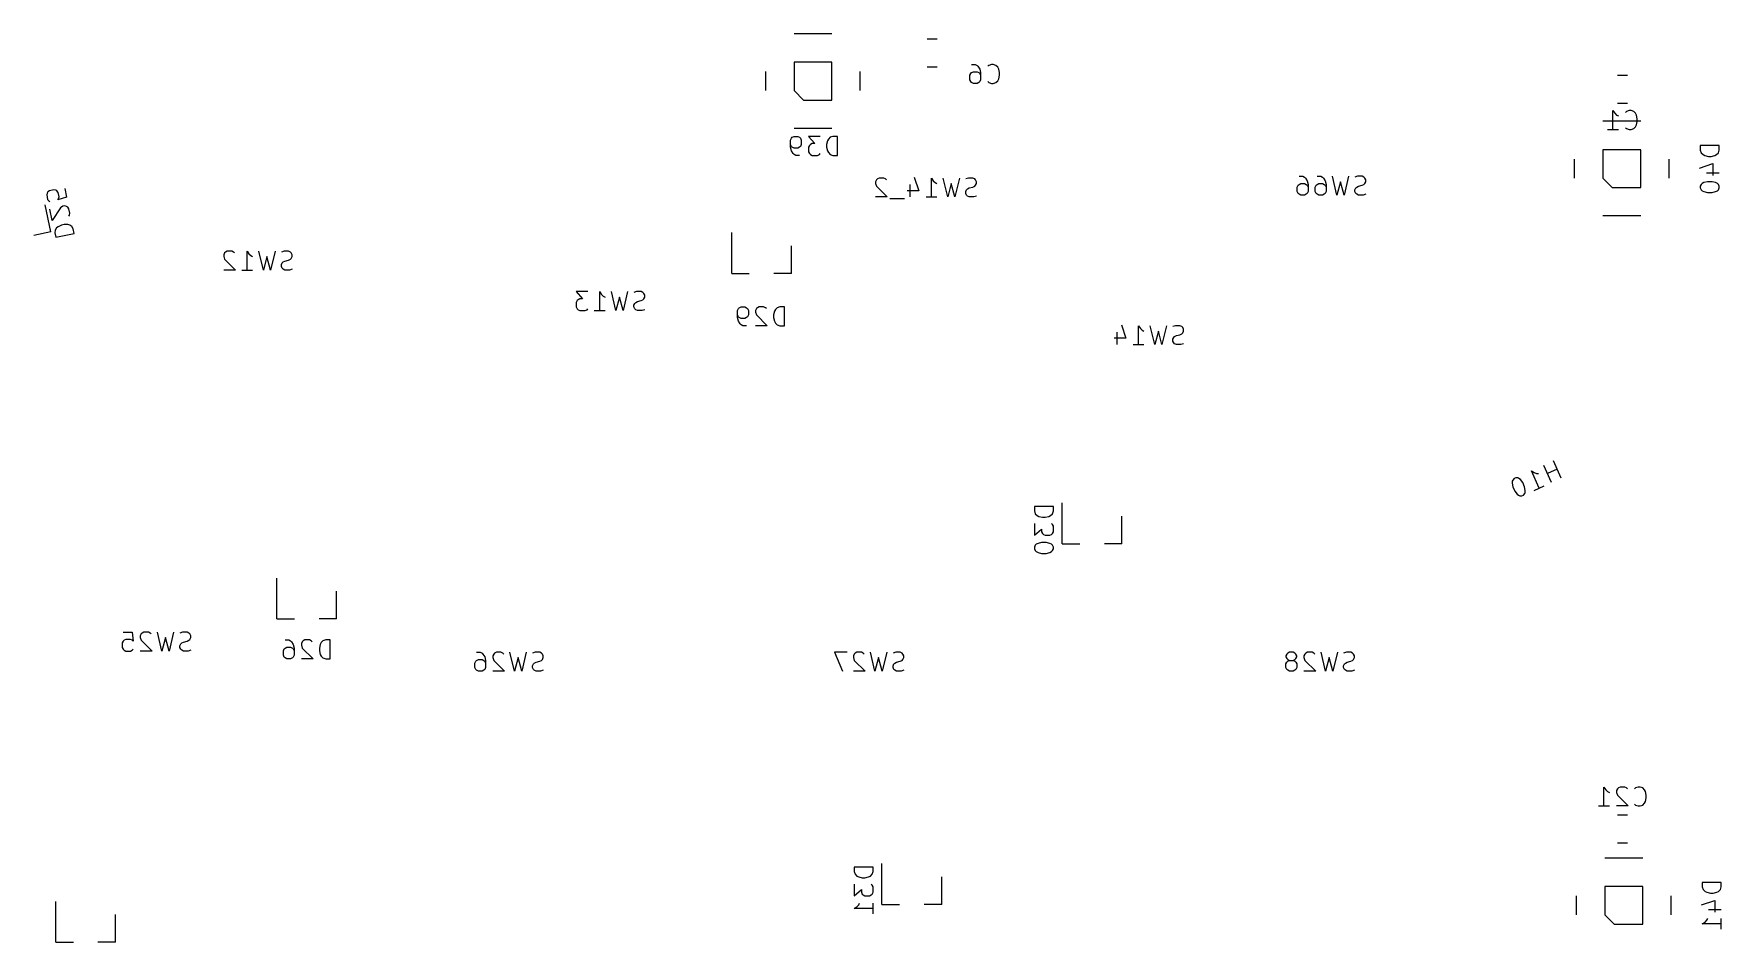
# Model space of a CAD drawing. Extents: x 27 to 362, y 19 to 136.
# Drawn here: x 272.1 to 361.3, y 80.6 to 128.6 of the extents above; entities that cross this region are included whole.
import ezdxf

# ---------------------------------------------------------------- set-up
doc = ezdxf.new("R2010")
doc.units = 0
doc.layers.add('BLACK', color=7, linetype='CONTINUOUS')

msp = doc.modelspace()

# ---------------------------------------------------------------- linework, layer by layer
at = {"layer": 'BLACK', "linetype": 'CONTINUOUS'}
for p, q in [((314.326, 128.572), (312.326, 128.572)), ((319.886, 128.282), (319.364, 128.282)), ((314.326, 127.072), (312.326, 127.072)), ((312.326, 127.072), (312.326, 125.572)), ((314.326, 125.072), (314.326, 127.072)), ((319.886, 126.812), (319.364, 126.812)), ((321.71, 126.948), (321.9, 126.948)), ((321.9, 126.948), (321.995, 126.9)), ((321.995, 126.9), (322.043, 126.852)), ((322.043, 126.852), (322.138, 126.71)), ((322.138, 126.71), (322.186, 126.519)), ((322.614, 126.9), (322.567, 126.852)), ((322.757, 126.948), (322.614, 126.9)), ((322.852, 126.948), (322.757, 126.948)), ((322.995, 126.9), (322.852, 126.948)), ((323.09, 126.805), (322.995, 126.9)), ((323.138, 126.71), (323.09, 126.805)), ((323.186, 126.519), (323.138, 126.71)), ((310.826, 125.572), (310.826, 126.572)), ((315.826, 125.572), (315.826, 126.572)), ((321.614, 126.376), (321.662, 126.471)), ((321.614, 126.138), (321.614, 126.376)), ((321.662, 126.043), (321.614, 126.138)), ((321.662, 126.471), (321.71, 126.519)), ((321.71, 125.995), (321.662, 126.043)), ((321.71, 126.519), (321.805, 126.567)), ((321.805, 125.948), (321.71, 125.995)), ((321.805, 126.567), (321.995, 126.567)), ((321.995, 125.948), (321.805, 125.948)), ((321.995, 126.567), (322.09, 126.519)), ((322.09, 125.995), (321.995, 125.948)), ((322.09, 126.519), (322.138, 126.471)), ((322.138, 126.043), (322.09, 125.995)), ((322.138, 126.471), (322.186, 126.376)), ((322.186, 126.138), (322.138, 126.043)), ((322.186, 126.519), (322.186, 126.138)), ((322.567, 126.043), (322.614, 125.995)), ((322.614, 125.995), (322.757, 125.948)), ((322.757, 125.948), (322.852, 125.948)), ((322.852, 125.948), (322.995, 125.995)), ((322.995, 125.995), (323.09, 126.09)), ((323.09, 126.09), (323.138, 126.186)), ((323.138, 126.186), (323.186, 126.376)), ((323.186, 126.376), (323.186, 126.519)), ((355.839, 126.382), (356.361, 126.382)), ((312.326, 125.572), (312.826, 125.072)), ((312.826, 125.072), (314.326, 125.072)), ((355.839, 124.912), (356.361, 124.912)), ((355.6, 123.515), (355.6, 124.515)), ((355.6, 124.515), (355.695, 124.372)), ((355.695, 124.372), (355.791, 124.277)), ((355.791, 124.277), (355.886, 124.229)), ((356.315, 124.467), (356.267, 124.42)), ((356.457, 124.515), (356.315, 124.467)), ((356.553, 124.515), (356.457, 124.515)), ((356.695, 124.467), (356.553, 124.515)), ((356.791, 124.372), (356.695, 124.467)), ((356.838, 124.277), (356.791, 124.372)), ((356.886, 124.086), (356.838, 124.277)), ((356.886, 123.944), (356.886, 124.086)), ((312.186, 123.052), (312.233, 123.1)), ((312.233, 123.1), (312.329, 123.148)), ((314.326, 123.572), (312.326, 123.572)), ((312.329, 123.148), (312.519, 123.148)), ((312.519, 123.148), (312.614, 123.1)), ((312.614, 123.1), (312.662, 123.052)), ((313.71, 123.148), (313.09, 123.148)), ((313.09, 123.148), (313.424, 122.767)), ((314.233, 123.1), (314.138, 123.005)), ((314.376, 123.148), (314.233, 123.1)), ((314.614, 123.148), (314.376, 123.148)), ((314.614, 122.148), (314.614, 123.148)), ((357.063, 123.947), (355.063, 123.947)), ((355.315, 123.515), (355.886, 123.515)), ((356.267, 123.61), (356.315, 123.563)), ((356.315, 123.563), (356.457, 123.515)), ((356.457, 123.515), (356.553, 123.515)), ((356.553, 123.515), (356.695, 123.563)), ((356.695, 123.563), (356.791, 123.658)), ((356.791, 123.658), (356.838, 123.753)), ((356.838, 123.753), (356.886, 123.944)), ((312.138, 122.957), (312.186, 123.052)), ((312.138, 122.576), (312.138, 122.957)), ((312.186, 122.624), (312.138, 122.719)), ((312.186, 122.386), (312.138, 122.576)), ((312.233, 122.576), (312.186, 122.624)), ((312.281, 122.243), (312.186, 122.386)), ((312.329, 122.529), (312.233, 122.576)), ((312.329, 122.195), (312.281, 122.243)), ((312.519, 122.529), (312.329, 122.529)), ((312.424, 122.148), (312.329, 122.195)), ((312.614, 122.576), (312.519, 122.529)), ((312.662, 122.624), (312.614, 122.576)), ((312.662, 123.052), (312.71, 122.957)), ((312.71, 122.719), (312.662, 122.624)), ((312.71, 122.957), (312.71, 122.719)), ((313.138, 122.671), (313.09, 122.576)), ((313.09, 122.576), (313.09, 122.338)), ((313.09, 122.338), (313.138, 122.243)), ((313.186, 122.719), (313.138, 122.671)), ((313.138, 122.243), (313.186, 122.195)), ((313.281, 122.767), (313.186, 122.719)), ((313.186, 122.195), (313.281, 122.148)), ((313.424, 122.767), (313.281, 122.767)), ((313.567, 122.148), (313.662, 122.195)), ((313.662, 122.195), (313.71, 122.243)), ((314.09, 122.91), (314.043, 122.719)), ((314.043, 122.719), (314.043, 122.576)), ((314.043, 122.576), (314.09, 122.386)), ((314.138, 123.005), (314.09, 122.91)), ((314.09, 122.386), (314.138, 122.29)), ((314.138, 122.29), (314.233, 122.195)), ((314.233, 122.195), (314.376, 122.148)), ((357.063, 122.447), (355.063, 122.447)), ((355.063, 122.447), (355.063, 120.947)), ((357.063, 120.447), (357.063, 122.447)), ((361.215, 122.662), (360.215, 122.662)), ((360.215, 122.662), (360.215, 122.424)), ((360.215, 122.424), (360.263, 122.281)), ((360.263, 122.281), (360.358, 122.185)), ((360.358, 122.185), (360.453, 122.138)), ((360.977, 122.138), (361.072, 122.185)), ((361.072, 122.185), (361.168, 122.281)), ((361.168, 122.281), (361.215, 122.424)), ((361.215, 122.424), (361.215, 122.662)), ((312.614, 122.148), (312.424, 122.148)), ((313.281, 122.148), (313.567, 122.148)), ((314.376, 122.148), (314.614, 122.148)), ((353.563, 120.947), (353.563, 121.947)), ((358.563, 120.947), (358.563, 121.947)), ((360.168, 121.471), (360.882, 121.709)), ((360.453, 122.138), (360.644, 122.09)), ((360.644, 122.09), (360.787, 122.09)), ((360.787, 122.09), (360.977, 122.138)), ((360.882, 121.709), (360.882, 121.09)), ((273.783, 120.402), (273.882, 119.936)), ((316.681, 120.852), (316.633, 120.757)), ((316.633, 120.757), (316.633, 120.662)), ((316.633, 120.662), (316.681, 120.519)), ((316.729, 120.9), (316.681, 120.852)), ((316.681, 120.519), (317.252, 119.948)), ((316.824, 120.948), (316.729, 120.9)), ((317.062, 120.948), (316.824, 120.948)), ((317.157, 120.9), (317.062, 120.948)), ((317.205, 120.852), (317.157, 120.9)), ((318.443, 120.614), (318.443, 119.948)), ((318.681, 120.995), (318.919, 120.281)), ((319.586, 119.948), (319.586, 120.948)), ((319.586, 120.948), (319.681, 120.805)), ((319.681, 120.805), (319.776, 120.71)), ((319.776, 120.71), (319.871, 120.662)), ((320.443, 119.948), (320.205, 120.948)), ((320.633, 120.662), (320.443, 119.948)), ((320.824, 119.948), (320.633, 120.662)), ((321.062, 120.948), (320.824, 119.948)), ((321.538, 120.948), (321.395, 120.9)), ((321.49, 120.376), (321.586, 120.424)), ((321.776, 120.948), (321.538, 120.948)), ((321.586, 120.424), (321.776, 120.471)), ((321.871, 120.9), (321.776, 120.948)), ((321.776, 120.471), (321.871, 120.519)), ((321.919, 120.852), (321.871, 120.9)), ((321.871, 120.519), (321.919, 120.567)), ((321.967, 120.757), (321.919, 120.852)), ((321.919, 120.567), (321.967, 120.662)), ((321.967, 120.662), (321.967, 120.757)), ((338.917, 120.472), (338.965, 120.567)), ((338.917, 120.234), (338.917, 120.472)), ((338.965, 120.567), (339.012, 120.614)), ((339.012, 121.043), (339.203, 121.043)), ((339.012, 120.614), (339.107, 120.662)), ((339.107, 120.662), (339.298, 120.662)), ((339.203, 121.043), (339.298, 120.995)), ((339.298, 120.995), (339.346, 120.948)), ((339.298, 120.662), (339.393, 120.614)), ((339.346, 120.948), (339.441, 120.805)), ((339.393, 120.614), (339.441, 120.567)), ((339.441, 120.805), (339.488, 120.614)), ((339.441, 120.567), (339.488, 120.472)), ((339.488, 120.614), (339.488, 120.234)), ((339.869, 120.472), (339.917, 120.567)), ((339.869, 120.234), (339.869, 120.472)), ((339.917, 120.567), (339.965, 120.614)), ((339.965, 121.043), (340.155, 121.043)), ((339.965, 120.614), (340.06, 120.662)), ((340.06, 120.662), (340.25, 120.662)), ((340.155, 121.043), (340.25, 120.995)), ((340.25, 120.995), (340.298, 120.948)), ((340.25, 120.662), (340.346, 120.614)), ((340.298, 120.948), (340.393, 120.805)), ((340.346, 120.614), (340.393, 120.567)), ((340.393, 120.805), (340.441, 120.614)), ((340.393, 120.567), (340.441, 120.472)), ((340.441, 120.614), (340.441, 120.234)), ((341.012, 120.043), (340.774, 121.043)), ((341.203, 120.757), (341.012, 120.043)), ((341.393, 120.043), (341.203, 120.757)), ((341.631, 121.043), (341.393, 120.043)), ((342.107, 121.043), (341.965, 120.995)), ((341.965, 120.329), (342.012, 120.424)), ((342.012, 120.424), (342.06, 120.472)), ((342.06, 120.472), (342.155, 120.519)), ((342.346, 121.043), (342.107, 121.043)), ((342.155, 120.519), (342.346, 120.567)), ((342.441, 120.995), (342.346, 121.043)), ((342.346, 120.567), (342.441, 120.614)), ((342.488, 120.948), (342.441, 120.995)), ((342.441, 120.614), (342.488, 120.662)), ((342.536, 120.853), (342.488, 120.948)), ((342.488, 120.662), (342.536, 120.757)), ((342.536, 120.757), (342.536, 120.853)), ((355.063, 120.947), (355.563, 120.447)), ((355.563, 120.447), (357.063, 120.447)), ((360.263, 120.614), (360.215, 120.519)), ((360.215, 120.519), (360.215, 120.424)), ((360.215, 120.424), (360.263, 120.328)), ((360.31, 120.662), (360.263, 120.614)), ((360.406, 120.709), (360.31, 120.662)), ((360.596, 120.757), (360.406, 120.709)), ((360.548, 121.233), (361.215, 121.233)), ((360.834, 120.757), (360.596, 120.757)), ((361.025, 120.709), (360.834, 120.757)), ((361.12, 120.662), (361.025, 120.709)), ((361.168, 120.614), (361.12, 120.662)), ((361.215, 120.519), (361.168, 120.614)), ((361.168, 120.328), (361.215, 120.424)), ((361.215, 120.424), (361.215, 120.519)), ((273.058, 118.111), (272.755, 119.539)), ((272.862, 120.157), (272.835, 120.054)), ((272.835, 120.054), (272.884, 119.821)), ((272.898, 120.213), (272.862, 120.157)), ((272.884, 119.821), (272.951, 119.738)), ((272.981, 120.28), (272.898, 120.213)), ((272.951, 119.738), (273.007, 119.701)), ((273.214, 120.329), (272.981, 120.28)), ((273.317, 120.303), (273.214, 120.329)), ((273.374, 120.266), (273.317, 120.303)), ((273.44, 120.183), (273.374, 120.266)), ((273.882, 119.936), (273.426, 119.79)), ((273.426, 119.79), (273.463, 119.847)), ((273.49, 119.95), (273.44, 120.183)), ((273.463, 119.847), (273.49, 119.95)), ((317.252, 119.948), (316.633, 119.948)), ((318.157, 119.852), (317.395, 119.852)), ((318.919, 120.281), (318.3, 120.281)), ((319.3, 119.948), (319.871, 119.948)), ((321.395, 120.233), (321.443, 120.329)), ((321.395, 120.138), (321.395, 120.233)), ((321.443, 120.043), (321.395, 120.138)), ((321.443, 120.329), (321.49, 120.376)), ((321.49, 119.995), (321.443, 120.043)), ((321.586, 119.948), (321.49, 119.995)), ((321.824, 119.948), (321.586, 119.948)), ((321.967, 119.995), (321.824, 119.948)), ((338.965, 120.138), (338.917, 120.234)), ((339.012, 120.091), (338.965, 120.138)), ((339.107, 120.043), (339.012, 120.091)), ((339.298, 120.043), (339.107, 120.043)), ((339.393, 120.091), (339.298, 120.043)), ((339.441, 120.138), (339.393, 120.091)), ((339.488, 120.234), (339.441, 120.138)), ((339.917, 120.138), (339.869, 120.234)), ((339.965, 120.091), (339.917, 120.138)), ((340.06, 120.043), (339.965, 120.091)), ((340.25, 120.043), (340.06, 120.043)), ((340.346, 120.091), (340.25, 120.043)), ((340.393, 120.138), (340.346, 120.091)), ((340.441, 120.234), (340.393, 120.138)), ((341.965, 120.234), (341.965, 120.329)), ((342.012, 120.138), (341.965, 120.234)), ((342.06, 120.091), (342.012, 120.138)), ((342.155, 120.043), (342.06, 120.091)), ((342.393, 120.043), (342.155, 120.043)), ((342.536, 120.091), (342.393, 120.043)), ((360.263, 120.328), (360.31, 120.281)), ((360.31, 120.281), (360.406, 120.233)), ((360.406, 120.233), (360.596, 120.185)), ((360.596, 120.185), (360.834, 120.185)), ((360.834, 120.185), (361.025, 120.233)), ((361.025, 120.233), (361.12, 120.281)), ((361.12, 120.281), (361.168, 120.328)), ((273.122, 118.703), (272.993, 119.309)), ((273.562, 119.381), (273.122, 118.703)), ((273.692, 119.457), (273.562, 119.381)), ((273.785, 119.477), (273.692, 119.457)), ((273.888, 119.45), (273.785, 119.477)), ((273.945, 119.414), (273.888, 119.45)), ((274.011, 119.33), (273.945, 119.414)), ((273.997, 118.938), (274.034, 118.994)), ((274.06, 119.097), (274.011, 119.33)), ((274.034, 118.994), (274.06, 119.097)), ((357.063, 118.947), (355.063, 118.947)), ((273.058, 118.111), (272.149, 117.917)), ((273.277, 118.201), (273.26, 118.051)), ((273.26, 118.051), (273.31, 117.818)), ((273.351, 118.314), (273.277, 118.201)), ((273.31, 117.818), (274.288, 118.026)), ((273.434, 118.38), (273.351, 118.314)), ((273.61, 118.466), (273.434, 118.38)), ((273.75, 118.496), (273.61, 118.466)), ((273.946, 118.489), (273.75, 118.496)), ((274.049, 118.462), (273.946, 118.489)), ((274.162, 118.389), (274.049, 118.462)), ((274.239, 118.259), (274.162, 118.389)), ((274.288, 118.026), (274.239, 118.259)), ((309.032, 115.911), (309.032, 118.071)), ((282.235, 116.992), (282.187, 116.897)), ((282.187, 116.897), (282.187, 116.801)), ((282.282, 117.039), (282.235, 116.992)), ((282.377, 117.087), (282.282, 117.039)), ((282.616, 117.087), (282.377, 117.087)), ((282.711, 117.039), (282.616, 117.087)), ((282.758, 116.992), (282.711, 117.039)), ((283.425, 116.087), (283.425, 117.087)), ((283.425, 117.087), (283.52, 116.944)), ((283.52, 116.944), (283.616, 116.849)), ((283.616, 116.849), (283.711, 116.801)), ((284.282, 116.087), (284.044, 117.087)), ((284.901, 117.087), (284.663, 116.087)), ((285.377, 117.087), (285.235, 117.039)), ((285.616, 117.087), (285.377, 117.087)), ((285.711, 117.039), (285.616, 117.087)), ((285.758, 116.992), (285.711, 117.039)), ((285.806, 116.897), (285.758, 116.992)), ((285.806, 116.801), (285.806, 116.897)), ((312.192, 115.911), (312.192, 117.371)), ((282.187, 116.801), (282.235, 116.658)), ((282.806, 116.087), (282.187, 116.087)), ((282.235, 116.658), (282.806, 116.087)), ((283.139, 116.087), (283.711, 116.087)), ((284.473, 116.801), (284.282, 116.087)), ((284.663, 116.087), (284.473, 116.801)), ((285.235, 116.373), (285.282, 116.468)), ((285.235, 116.277), (285.235, 116.373)), ((285.282, 116.182), (285.235, 116.277)), ((285.282, 116.468), (285.33, 116.516)), ((285.33, 116.135), (285.282, 116.182)), ((285.33, 116.516), (285.425, 116.563)), ((285.425, 116.087), (285.33, 116.135)), ((285.425, 116.563), (285.616, 116.611)), ((285.663, 116.087), (285.425, 116.087)), ((285.616, 116.611), (285.711, 116.658)), ((285.806, 116.135), (285.663, 116.087)), ((285.711, 116.658), (285.758, 116.706)), ((285.758, 116.706), (285.806, 116.801)), ((309.032, 115.911), (309.962, 115.911)), ((312.192, 115.911), (311.262, 115.911)), ((301.436, 114.947), (300.817, 114.947)), ((300.817, 114.947), (301.15, 114.566)), ((300.865, 114.471), (300.817, 114.376)), ((300.817, 114.376), (300.817, 114.137)), ((300.912, 114.518), (300.865, 114.471)), ((301.007, 114.566), (300.912, 114.518)), ((301.15, 114.566), (301.007, 114.566)), ((302.055, 113.947), (302.055, 114.947)), ((302.055, 114.947), (302.15, 114.804)), ((302.15, 114.804), (302.246, 114.709)), ((302.246, 114.709), (302.341, 114.661)), ((302.912, 113.947), (302.674, 114.947)), ((303.103, 114.661), (302.912, 113.947)), ((303.293, 113.947), (303.103, 114.661)), ((303.531, 114.947), (303.293, 113.947)), ((304.007, 114.947), (303.865, 114.899)), ((303.865, 114.233), (303.912, 114.328)), ((303.865, 114.137), (303.865, 114.233)), ((303.912, 114.328), (303.96, 114.376)), ((303.96, 114.376), (304.055, 114.423)), ((304.246, 114.947), (304.007, 114.947)), ((304.055, 114.423), (304.246, 114.471)), ((304.341, 114.899), (304.246, 114.947)), ((304.246, 114.471), (304.341, 114.518)), ((304.388, 114.852), (304.341, 114.899)), ((304.341, 114.518), (304.388, 114.566)), ((304.436, 114.757), (304.388, 114.852)), ((304.388, 114.566), (304.436, 114.661)), ((304.436, 114.661), (304.436, 114.757)), ((309.433, 114.1), (309.529, 114.148)), ((309.529, 114.148), (309.719, 114.148)), ((309.719, 114.148), (309.814, 114.1)), ((310.481, 114.148), (310.386, 114.1)), ((310.719, 114.148), (310.481, 114.148)), ((310.814, 114.1), (310.719, 114.148)), ((311.576, 114.148), (311.433, 114.1)), ((311.814, 114.148), (311.576, 114.148)), ((311.814, 113.148), (311.814, 114.148)), ((300.817, 114.137), (300.865, 114.042)), ((300.865, 114.042), (300.912, 113.995)), ((300.912, 113.995), (301.007, 113.947)), ((301.007, 113.947), (301.293, 113.947)), ((301.293, 113.947), (301.388, 113.995)), ((301.388, 113.995), (301.436, 114.042)), ((301.769, 113.947), (302.341, 113.947)), ((303.912, 114.042), (303.865, 114.137)), ((303.96, 113.995), (303.912, 114.042)), ((304.055, 113.947), (303.96, 113.995)), ((304.293, 113.947), (304.055, 113.947)), ((304.436, 113.995), (304.293, 113.947)), ((309.338, 113.957), (309.386, 114.052)), ((309.338, 113.576), (309.338, 113.957)), ((309.386, 113.624), (309.338, 113.719)), ((309.386, 113.386), (309.338, 113.576)), ((309.386, 114.052), (309.433, 114.1)), ((309.433, 113.576), (309.386, 113.624)), ((309.481, 113.243), (309.386, 113.386)), ((309.529, 113.529), (309.433, 113.576)), ((309.719, 113.529), (309.529, 113.529)), ((309.814, 113.576), (309.719, 113.529)), ((309.814, 114.1), (309.862, 114.052)), ((309.862, 113.624), (309.814, 113.576)), ((309.862, 114.052), (309.91, 113.957)), ((309.91, 113.719), (309.862, 113.624)), ((309.91, 113.957), (309.91, 113.719)), ((310.338, 114.052), (310.29, 113.957)), ((310.29, 113.957), (310.29, 113.862)), ((310.29, 113.862), (310.338, 113.719)), ((310.386, 114.1), (310.338, 114.052)), ((310.338, 113.719), (310.91, 113.148)), ((310.862, 114.052), (310.814, 114.1)), ((311.29, 113.91), (311.243, 113.719)), ((311.243, 113.719), (311.243, 113.576)), ((311.243, 113.576), (311.29, 113.386)), ((311.338, 114.005), (311.29, 113.91)), ((311.29, 113.386), (311.338, 113.29)), ((311.433, 114.1), (311.338, 114.005)), ((311.338, 113.29), (311.433, 113.195)), ((309.529, 113.195), (309.481, 113.243)), ((309.624, 113.148), (309.529, 113.195)), ((309.814, 113.148), (309.624, 113.148)), ((310.91, 113.148), (310.29, 113.148)), ((311.433, 113.195), (311.576, 113.148)), ((311.576, 113.148), (311.814, 113.148)), ((329.862, 112.481), (329.243, 112.481)), ((329.386, 112.814), (329.386, 112.148)), ((329.624, 113.195), (329.862, 112.481)), ((330.529, 112.148), (330.529, 113.148)), ((330.529, 113.148), (330.624, 113.005)), ((330.624, 113.005), (330.719, 112.91)), ((330.719, 112.91), (330.814, 112.862)), ((331.386, 112.148), (331.148, 113.148)), ((331.576, 112.862), (331.386, 112.148)), ((331.767, 112.148), (331.576, 112.862)), ((332.005, 113.148), (331.767, 112.148)), ((332.481, 113.148), (332.338, 113.1)), ((332.338, 112.433), (332.386, 112.529)), ((332.338, 112.338), (332.338, 112.433)), ((332.386, 112.529), (332.433, 112.576)), ((332.433, 112.576), (332.529, 112.624)), ((332.719, 113.148), (332.481, 113.148)), ((332.529, 112.624), (332.719, 112.671)), ((332.814, 113.1), (332.719, 113.148)), ((332.719, 112.671), (332.814, 112.719)), ((332.862, 113.052), (332.814, 113.1)), ((332.814, 112.719), (332.862, 112.767)), ((332.91, 112.957), (332.862, 113.052)), ((332.862, 112.767), (332.91, 112.862)), ((332.91, 112.862), (332.91, 112.957)), ((330.243, 112.148), (330.814, 112.148)), ((332.386, 112.243), (332.338, 112.338)), ((332.433, 112.195), (332.386, 112.243)), ((332.529, 112.148), (332.433, 112.195)), ((332.767, 112.148), (332.529, 112.148)), ((332.91, 112.195), (332.767, 112.148)), ((351.694, 104.566), (351.287, 105.48)), ((351.287, 105.48), (351.432, 105.388)), ((351.432, 105.388), (351.558, 105.34)), ((351.558, 105.34), (351.664, 105.335)), ((352.346, 104.857), (351.939, 105.77)), ((352.655, 105.568), (352.133, 105.335)), ((352.868, 105.089), (352.461, 106.003)), ((350.281, 104.928), (350.277, 104.822)), ((350.277, 104.822), (350.311, 104.628)), ((350.306, 104.991), (350.281, 104.928)), ((350.373, 105.073), (350.306, 104.991)), ((350.311, 104.628), (350.408, 104.411)), ((350.46, 105.112), (350.373, 105.073)), ((350.408, 104.411), (350.529, 104.256)), ((350.567, 105.107), (350.46, 105.112)), ((350.63, 105.083), (350.567, 105.107)), ((350.712, 105.015), (350.63, 105.083)), ((350.833, 104.861), (350.712, 105.015)), ((350.93, 104.643), (350.833, 104.861)), ((350.964, 104.45), (350.93, 104.643)), ((350.935, 104.281), (350.959, 104.344)), ((350.959, 104.344), (350.964, 104.45)), ((351.433, 104.45), (351.955, 104.683)), ((326.027, 103.598), (325.027, 103.598)), ((325.027, 103.598), (325.027, 103.359)), ((326.027, 103.359), (326.027, 103.598)), ((326.495, 101.623), (326.495, 103.783)), ((350.529, 104.256), (350.611, 104.189)), ((350.611, 104.189), (350.674, 104.164)), ((350.674, 104.164), (350.78, 104.16)), ((350.78, 104.16), (350.867, 104.198)), ((350.867, 104.198), (350.935, 104.281)), ((325.027, 103.359), (325.075, 103.217)), ((325.027, 102.693), (325.027, 102.074)), ((325.075, 103.217), (325.17, 103.121)), ((325.17, 103.121), (325.265, 103.074)), ((325.265, 103.074), (325.456, 103.026)), ((325.456, 103.026), (325.599, 103.026)), ((325.599, 103.026), (325.789, 103.074)), ((325.789, 103.074), (325.884, 103.121)), ((325.884, 103.121), (325.98, 103.217)), ((325.98, 102.645), (325.932, 102.693)), ((325.98, 103.217), (326.027, 103.359)), ((326.027, 102.55), (325.98, 102.645)), ((326.027, 102.264), (326.027, 102.55)), ((329.655, 101.623), (329.655, 103.083)), ((325.027, 102.074), (325.408, 102.407)), ((325.408, 101.693), (325.218, 101.645)), ((325.408, 102.407), (325.408, 102.264)), ((325.408, 102.264), (325.456, 102.169)), ((325.646, 101.693), (325.408, 101.693)), ((325.456, 102.169), (325.504, 102.121)), ((325.504, 102.121), (325.599, 102.074)), ((325.599, 102.074), (325.837, 102.074)), ((325.837, 101.645), (325.646, 101.693)), ((325.837, 102.074), (325.932, 102.121)), ((325.932, 102.121), (325.98, 102.169)), ((325.98, 102.169), (326.027, 102.264)), ((325.075, 101.55), (325.027, 101.455)), ((325.027, 101.455), (325.027, 101.359)), ((325.027, 101.359), (325.075, 101.264)), ((325.123, 101.598), (325.075, 101.55)), ((325.075, 101.264), (325.123, 101.217)), ((325.218, 101.645), (325.123, 101.598)), ((325.123, 101.217), (325.218, 101.169)), ((325.218, 101.169), (325.408, 101.121)), ((325.408, 101.121), (325.646, 101.121)), ((325.646, 101.121), (325.837, 101.169)), ((325.932, 101.598), (325.837, 101.645)), ((325.837, 101.169), (325.932, 101.217)), ((325.98, 101.55), (325.932, 101.598)), ((325.932, 101.217), (325.98, 101.264)), ((326.027, 101.455), (325.98, 101.55)), ((325.98, 101.264), (326.027, 101.359)), ((326.027, 101.359), (326.027, 101.455)), ((326.495, 101.623), (327.425, 101.623)), ((329.655, 101.623), (328.725, 101.623)), ((284.994, 97.6545), (284.994, 99.8145)), ((288.154, 97.6545), (288.154, 99.1145)), ((284.994, 97.6545), (285.924, 97.6545)), ((288.154, 97.6545), (287.224, 97.6545)), ((276.875, 96.4808), (276.827, 96.3856)), ((276.827, 96.3856), (276.827, 96.1475)), ((276.875, 96.957), (277.351, 96.957)), ((276.922, 96.5284), (276.875, 96.4808)), ((277.017, 96.5761), (276.922, 96.5284)), ((277.256, 96.5761), (277.017, 96.5761)), ((277.351, 96.5284), (277.256, 96.5761)), ((277.351, 96.957), (277.398, 96.4808)), ((277.398, 96.4808), (277.351, 96.5284)), ((277.827, 96.8618), (277.779, 96.7665)), ((277.779, 96.7665), (277.779, 96.6713)), ((277.779, 96.6713), (277.827, 96.5284)), ((277.875, 96.9094), (277.827, 96.8618)), ((277.827, 96.5284), (278.398, 95.957)), ((277.97, 96.957), (277.875, 96.9094)), ((278.208, 96.957), (277.97, 96.957)), ((278.303, 96.9094), (278.208, 96.957)), ((278.351, 96.8618), (278.303, 96.9094)), ((278.922, 95.957), (278.684, 96.957)), ((279.113, 96.6713), (278.922, 95.957)), ((279.303, 95.957), (279.113, 96.6713)), ((279.541, 96.957), (279.303, 95.957)), ((280.017, 96.957), (279.875, 96.9094)), ((279.875, 96.2427), (279.922, 96.338)), ((279.922, 96.338), (279.97, 96.3856)), ((279.97, 96.3856), (280.065, 96.4332)), ((280.256, 96.957), (280.017, 96.957)), ((280.065, 96.4332), (280.256, 96.4808)), ((280.351, 96.9094), (280.256, 96.957)), ((280.256, 96.4808), (280.351, 96.5284)), ((280.398, 96.8618), (280.351, 96.9094)), ((280.351, 96.5284), (280.398, 96.5761)), ((280.446, 96.7665), (280.398, 96.8618)), ((280.398, 96.5761), (280.446, 96.6713)), ((280.446, 96.6713), (280.446, 96.7665)), ((285.433, 96.5476), (285.624, 96.5476)), ((285.624, 96.5476), (285.719, 96.5)), ((285.719, 96.5), (285.767, 96.4524)), ((285.767, 96.4524), (285.862, 96.3095)), ((285.862, 96.3095), (285.91, 96.119)), ((286.338, 96.4524), (286.29, 96.3571)), ((286.29, 96.3571), (286.29, 96.2619)), ((286.386, 96.5), (286.338, 96.4524)), ((286.481, 96.5476), (286.386, 96.5)), ((286.719, 96.5476), (286.481, 96.5476)), ((286.814, 96.5), (286.719, 96.5476)), ((286.862, 96.4524), (286.814, 96.5)), ((287.29, 96.3095), (287.243, 96.119)), ((287.338, 96.4048), (287.29, 96.3095)), ((287.433, 96.5), (287.338, 96.4048)), ((287.576, 96.5476), (287.433, 96.5)), ((287.814, 96.5476), (287.576, 96.5476)), ((287.814, 95.5476), (287.814, 96.5476)), ((276.827, 96.1475), (276.875, 96.0523)), ((276.875, 96.0523), (276.922, 96.0046)), ((276.922, 96.0046), (277.017, 95.957)), ((277.017, 95.957), (277.256, 95.957)), ((277.256, 95.957), (277.351, 96.0046)), ((277.351, 96.0046), (277.398, 96.0523)), ((278.398, 95.957), (277.779, 95.957)), ((279.875, 96.1475), (279.875, 96.2427)), ((279.922, 96.0523), (279.875, 96.1475)), ((279.97, 96.0046), (279.922, 96.0523)), ((280.065, 95.957), (279.97, 96.0046)), ((280.303, 95.957), (280.065, 95.957)), ((280.446, 96.0046), (280.303, 95.957)), ((285.338, 95.9762), (285.386, 96.0714)), ((285.338, 95.7381), (285.338, 95.9762)), ((285.386, 95.6429), (285.338, 95.7381)), ((285.386, 96.0714), (285.433, 96.119)), ((285.433, 95.5952), (285.386, 95.6429)), ((285.433, 96.119), (285.529, 96.1667)), ((285.529, 95.5476), (285.433, 95.5952)), ((285.529, 96.1667), (285.719, 96.1667)), ((285.719, 95.5476), (285.529, 95.5476)), ((285.719, 96.1667), (285.814, 96.119)), ((285.814, 95.5952), (285.719, 95.5476)), ((285.814, 96.119), (285.862, 96.0714)), ((285.862, 95.6429), (285.814, 95.5952)), ((285.862, 96.0714), (285.91, 95.9762)), ((285.91, 95.7381), (285.862, 95.6429)), ((285.91, 96.119), (285.91, 95.7381)), ((286.29, 96.2619), (286.338, 96.119)), ((286.91, 95.5476), (286.29, 95.5476)), ((286.338, 96.119), (286.91, 95.5476)), ((287.243, 96.119), (287.243, 95.9762)), ((287.243, 95.9762), (287.29, 95.7857)), ((287.29, 95.7857), (287.338, 95.6905)), ((287.338, 95.6905), (287.433, 95.5952)), ((287.433, 95.5952), (287.576, 95.5476)), ((287.576, 95.5476), (287.814, 95.5476)), ((295.457, 95.3256), (295.505, 95.4208)), ((295.505, 95.4208), (295.552, 95.4684)), ((295.552, 95.897), (295.743, 95.897)), ((295.552, 95.4684), (295.647, 95.5161)), ((295.647, 95.5161), (295.838, 95.5161)), ((295.743, 95.897), (295.838, 95.8494)), ((295.838, 95.8494), (295.886, 95.8018)), ((295.838, 95.5161), (295.933, 95.4684)), ((295.886, 95.8018), (295.981, 95.6589)), ((295.933, 95.4684), (295.981, 95.4208)), ((295.981, 95.6589), (296.028, 95.4684)), ((295.981, 95.4208), (296.028, 95.3256)), ((296.028, 95.4684), (296.028, 95.0875)), ((296.457, 95.8018), (296.409, 95.7065)), ((296.409, 95.7065), (296.409, 95.6113)), ((296.409, 95.6113), (296.457, 95.4684)), ((296.505, 95.8494), (296.457, 95.8018)), ((296.457, 95.4684), (297.028, 94.897)), ((296.6, 95.897), (296.505, 95.8494)), ((296.838, 95.897), (296.6, 95.897)), ((296.933, 95.8494), (296.838, 95.897)), ((296.981, 95.8018), (296.933, 95.8494)), ((297.552, 94.897), (297.314, 95.897)), ((297.743, 95.6113), (297.552, 94.897)), ((297.933, 94.897), (297.743, 95.6113)), ((298.171, 95.897), (297.933, 94.897)), ((298.647, 95.897), (298.505, 95.8494)), ((298.886, 95.897), (298.647, 95.897)), ((298.695, 95.3732), (298.886, 95.4208)), ((298.981, 95.8494), (298.886, 95.897)), ((298.886, 95.4208), (298.981, 95.4684)), ((299.028, 95.8018), (298.981, 95.8494)), ((298.981, 95.4684), (299.028, 95.5161)), ((299.076, 95.7065), (299.028, 95.8018)), ((299.028, 95.5161), (299.076, 95.6113)), ((299.076, 95.6113), (299.076, 95.7065)), ((315.126, 95.897), (314.459, 95.897)), ((314.459, 95.897), (314.888, 94.897)), ((315.507, 95.8018), (315.459, 95.7065)), ((315.459, 95.7065), (315.459, 95.6113)), ((315.459, 95.6113), (315.507, 95.4684)), ((315.555, 95.8494), (315.507, 95.8018)), ((315.507, 95.4684), (316.078, 94.897)), ((315.65, 95.897), (315.555, 95.8494)), ((315.888, 95.897), (315.65, 95.897)), ((315.983, 95.8494), (315.888, 95.897)), ((316.031, 95.8018), (315.983, 95.8494)), ((316.602, 94.897), (316.364, 95.897)), ((316.793, 95.6113), (316.602, 94.897)), ((316.983, 94.897), (316.793, 95.6113)), ((317.221, 95.897), (316.983, 94.897)), ((317.697, 95.897), (317.555, 95.8494)), ((317.936, 95.897), (317.697, 95.897)), ((317.745, 95.3732), (317.936, 95.4208)), ((318.031, 95.8494), (317.936, 95.897)), ((317.936, 95.4208), (318.031, 95.4684)), ((318.078, 95.8018), (318.031, 95.8494)), ((318.031, 95.4684), (318.078, 95.5161)), ((318.126, 95.7065), (318.078, 95.8018)), ((318.078, 95.5161), (318.126, 95.6113)), ((318.126, 95.6113), (318.126, 95.7065)), ((338.367, 95.8018), (338.319, 95.7065)), ((338.319, 95.7065), (338.319, 95.6589)), ((338.319, 95.6589), (338.367, 95.5637)), ((338.415, 95.8494), (338.367, 95.8018)), ((338.367, 95.5637), (338.415, 95.5161)), ((338.367, 95.3732), (338.415, 95.4208)), ((338.51, 95.897), (338.415, 95.8494)), ((338.415, 95.5161), (338.51, 95.4684)), ((338.415, 95.4208), (338.51, 95.4684)), ((338.7, 95.897), (338.51, 95.897)), ((338.51, 95.4684), (338.7, 95.4684)), ((338.796, 95.8494), (338.7, 95.897)), ((338.7, 95.4684), (338.796, 95.5161)), ((338.7, 95.4684), (338.796, 95.4208)), ((338.843, 95.8018), (338.796, 95.8494)), ((338.796, 95.5161), (338.843, 95.5637)), ((338.796, 95.4208), (338.843, 95.3732)), ((338.891, 95.7065), (338.843, 95.8018)), ((338.843, 95.5637), (338.891, 95.6589)), ((338.891, 95.6589), (338.891, 95.7065)), ((339.319, 95.8018), (339.272, 95.7065)), ((339.272, 95.7065), (339.272, 95.6113)), ((339.272, 95.6113), (339.319, 95.4684)), ((339.367, 95.8494), (339.319, 95.8018)), ((339.319, 95.4684), (339.891, 94.897)), ((339.462, 95.897), (339.367, 95.8494)), ((339.7, 95.897), (339.462, 95.897)), ((339.796, 95.8494), (339.7, 95.897)), ((339.843, 95.8018), (339.796, 95.8494)), ((340.415, 94.897), (340.177, 95.897)), ((340.605, 95.6113), (340.415, 94.897)), ((340.796, 94.897), (340.605, 95.6113)), ((341.034, 95.897), (340.796, 94.897)), ((341.51, 95.897), (341.367, 95.8494)), ((341.748, 95.897), (341.51, 95.897)), ((341.558, 95.3732), (341.748, 95.4208)), ((341.843, 95.8494), (341.748, 95.897)), ((341.748, 95.4208), (341.843, 95.4684)), ((341.891, 95.8018), (341.843, 95.8494)), ((341.843, 95.4684), (341.891, 95.5161)), ((341.939, 95.7065), (341.891, 95.8018)), ((341.891, 95.5161), (341.939, 95.6113)), ((341.939, 95.6113), (341.939, 95.7065)), ((295.457, 95.0875), (295.457, 95.3256)), ((295.505, 94.9923), (295.457, 95.0875)), ((295.552, 94.9446), (295.505, 94.9923)), ((295.647, 94.897), (295.552, 94.9446)), ((295.838, 94.897), (295.647, 94.897)), ((295.933, 94.9446), (295.838, 94.897)), ((295.981, 94.9923), (295.933, 94.9446)), ((296.028, 95.0875), (295.981, 94.9923)), ((297.028, 94.897), (296.409, 94.897)), ((298.505, 95.1827), (298.552, 95.278)), ((298.505, 95.0875), (298.505, 95.1827)), ((298.552, 94.9923), (298.505, 95.0875)), ((298.552, 95.278), (298.6, 95.3256)), ((298.6, 94.9446), (298.552, 94.9923)), ((298.6, 95.3256), (298.695, 95.3732)), ((298.695, 94.897), (298.6, 94.9446)), ((298.933, 94.897), (298.695, 94.897)), ((299.076, 94.9446), (298.933, 94.897)), ((316.078, 94.897), (315.459, 94.897)), ((317.555, 95.1827), (317.602, 95.278)), ((317.555, 95.0875), (317.555, 95.1827)), ((317.602, 94.9923), (317.555, 95.0875)), ((317.602, 95.278), (317.65, 95.3256)), ((317.65, 94.9446), (317.602, 94.9923)), ((317.65, 95.3256), (317.745, 95.3732)), ((317.745, 94.897), (317.65, 94.9446)), ((317.983, 94.897), (317.745, 94.897)), ((318.126, 94.9446), (317.983, 94.897)), ((338.319, 95.278), (338.367, 95.3732)), ((338.319, 95.0875), (338.319, 95.278)), ((338.367, 94.9923), (338.319, 95.0875)), ((338.415, 94.9446), (338.367, 94.9923)), ((338.51, 94.897), (338.415, 94.9446)), ((338.7, 94.897), (338.51, 94.897)), ((338.796, 94.9446), (338.7, 94.897)), ((338.843, 94.9923), (338.796, 94.9446)), ((338.843, 95.3732), (338.891, 95.278)), ((338.891, 95.0875), (338.843, 94.9923)), ((338.891, 95.278), (338.891, 95.0875)), ((339.891, 94.897), (339.272, 94.897)), ((341.367, 95.1827), (341.415, 95.278)), ((341.367, 95.0875), (341.367, 95.1827)), ((341.415, 94.9923), (341.367, 95.0875)), ((341.415, 95.278), (341.462, 95.3256)), ((341.462, 94.9446), (341.415, 94.9923)), ((341.462, 95.3256), (341.558, 95.3732)), ((341.558, 94.897), (341.462, 94.9446)), ((341.796, 94.897), (341.558, 94.897)), ((341.939, 94.9446), (341.796, 94.897)), ((355.124, 87.775), (355.124, 88.775)), ((355.124, 88.775), (355.219, 88.6322)), ((355.219, 88.6322), (355.315, 88.5369)), ((355.315, 88.5369), (355.41, 88.4893)), ((355.838, 88.6798), (355.791, 88.5845)), ((355.791, 88.5845), (355.791, 88.4893)), ((355.791, 88.4893), (355.838, 88.3465)), ((355.886, 88.7274), (355.838, 88.6798)), ((355.838, 88.3465), (356.41, 87.775)), ((355.981, 88.775), (355.886, 88.7274)), ((356.219, 88.775), (355.981, 88.775)), ((356.315, 88.7274), (356.219, 88.775)), ((356.362, 88.6798), (356.315, 88.7274)), ((356.791, 88.7274), (356.743, 88.6798)), ((356.934, 88.775), (356.791, 88.7274)), ((357.029, 88.775), (356.934, 88.775)), ((357.172, 88.7274), (357.029, 88.775)), ((357.267, 88.6322), (357.172, 88.7274)), ((357.315, 88.5369), (357.267, 88.6322)), ((357.362, 88.3465), (357.315, 88.5369)), ((357.362, 88.2036), (357.362, 88.3465)), ((354.838, 87.775), (355.41, 87.775)), ((356.41, 87.775), (355.791, 87.775)), ((356.743, 87.8703), (356.791, 87.8226)), ((356.791, 87.8226), (356.934, 87.775)), ((356.934, 87.775), (357.029, 87.775)), ((357.029, 87.775), (357.172, 87.8226)), ((357.172, 87.8226), (357.267, 87.9179)), ((357.267, 87.9179), (357.315, 88.0131)), ((357.315, 88.0131), (357.362, 88.2036)), ((356.361, 87.2824), (355.839, 87.2824)), ((356.361, 85.8124), (355.839, 85.8124)), ((316.97, 82.5733), (316.97, 84.7333)), ((357.169, 85.0224), (355.169, 85.0224)), ((316.502, 84.5476), (315.502, 84.5476)), ((315.502, 84.5476), (315.502, 84.3095)), ((315.502, 84.3095), (315.55, 84.1666)), ((315.55, 84.1666), (315.645, 84.0714)), ((315.645, 84.0714), (315.74, 84.0238)), ((315.74, 84.0238), (315.931, 83.9761)), ((315.931, 83.9761), (316.074, 83.9761)), ((316.074, 83.9761), (316.264, 84.0238)), ((316.264, 84.0238), (316.359, 84.0714)), ((316.359, 84.0714), (316.455, 84.1666)), ((316.455, 84.1666), (316.502, 84.3095)), ((316.502, 84.3095), (316.502, 84.5476)), ((320.13, 82.5733), (320.13, 84.0333)), ((315.502, 83.6428), (315.502, 83.0238)), ((315.502, 83.0238), (315.883, 83.3571)), ((315.883, 83.3571), (315.883, 83.2142)), ((315.883, 83.2142), (315.931, 83.119)), ((315.931, 83.119), (315.979, 83.0714)), ((315.979, 83.0714), (316.074, 83.0238)), ((316.074, 83.0238), (316.312, 83.0238)), ((316.312, 83.0238), (316.407, 83.0714)), ((316.455, 83.5952), (316.407, 83.6428)), ((316.407, 83.0714), (316.455, 83.119)), ((316.502, 83.4999), (316.455, 83.5952)), ((316.455, 83.119), (316.502, 83.2142)), ((316.502, 83.2142), (316.502, 83.4999)), ((353.669, 82.0224), (353.669, 83.0224)), ((357.169, 83.5224), (355.169, 83.5224)), ((355.169, 83.5224), (355.169, 82.0224)), ((357.169, 81.5224), (357.169, 83.5224)), ((358.669, 82.0224), (358.669, 83.0224)), ((361.321, 83.7367), (360.321, 83.7367)), ((360.321, 83.7367), (360.321, 83.4986)), ((360.321, 83.4986), (360.369, 83.3557)), ((360.369, 83.3557), (360.464, 83.2605)), ((360.464, 83.2605), (360.559, 83.2129)), ((360.559, 83.2129), (360.75, 83.1653)), ((360.75, 83.1653), (360.893, 83.1653)), ((360.893, 83.1653), (361.083, 83.2129)), ((361.083, 83.2129), (361.179, 83.2605)), ((361.179, 83.2605), (361.274, 83.3557)), ((361.274, 83.3557), (361.321, 83.4986)), ((361.321, 83.4986), (361.321, 83.7367)), ((273.314, 80.5749), (273.314, 82.7349)), ((315.502, 82.3571), (315.645, 82.4523)), ((316.502, 82.3571), (315.502, 82.3571)), ((315.645, 82.4523), (315.74, 82.5476)), ((315.74, 82.5476), (315.788, 82.6428)), ((316.502, 82.0714), (316.502, 82.6428)), ((316.97, 82.5733), (317.9, 82.5733)), ((320.13, 82.5733), (319.2, 82.5733)), ((360.274, 82.5462), (360.988, 82.7843)), ((360.655, 82.3081), (361.321, 82.3081)), ((360.988, 82.7843), (360.988, 82.1653)), ((276.474, 80.5749), (276.474, 82.0349)), ((355.169, 82.0224), (355.669, 81.5224)), ((355.669, 81.5224), (357.169, 81.5224)), ((360.321, 81.5462), (360.464, 81.6415)), ((361.321, 81.5462), (360.321, 81.5462)), ((360.464, 81.6415), (360.559, 81.7367)), ((360.559, 81.7367), (360.607, 81.8319)), ((361.321, 81.2605), (361.321, 81.8319)), ((273.314, 80.5749), (274.244, 80.5749)), ((276.474, 80.5749), (275.544, 80.5749))]:
    msp.add_line(p, q, dxfattribs=at)

doc.saveas('drawing.dxf')
